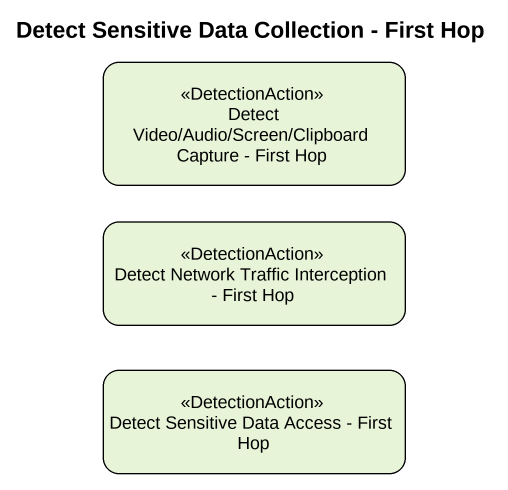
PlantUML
@startuml
title Detect Sensitive Data Collection - First Hop
hide empty description
state "Detect Video/Audio/Screen/Clipboard Capture - First Hop" as Detect_Video_Audio_Screen <<DetectionAction>>
state "Detect Network Traffic Interception - First Hop" as Detect_Network_Traffic <<DetectionAction>>
state "Detect Sensitive Data Access - First Hop" as Detect_Sensitive_Data <<DetectionAction>>
@enduml
